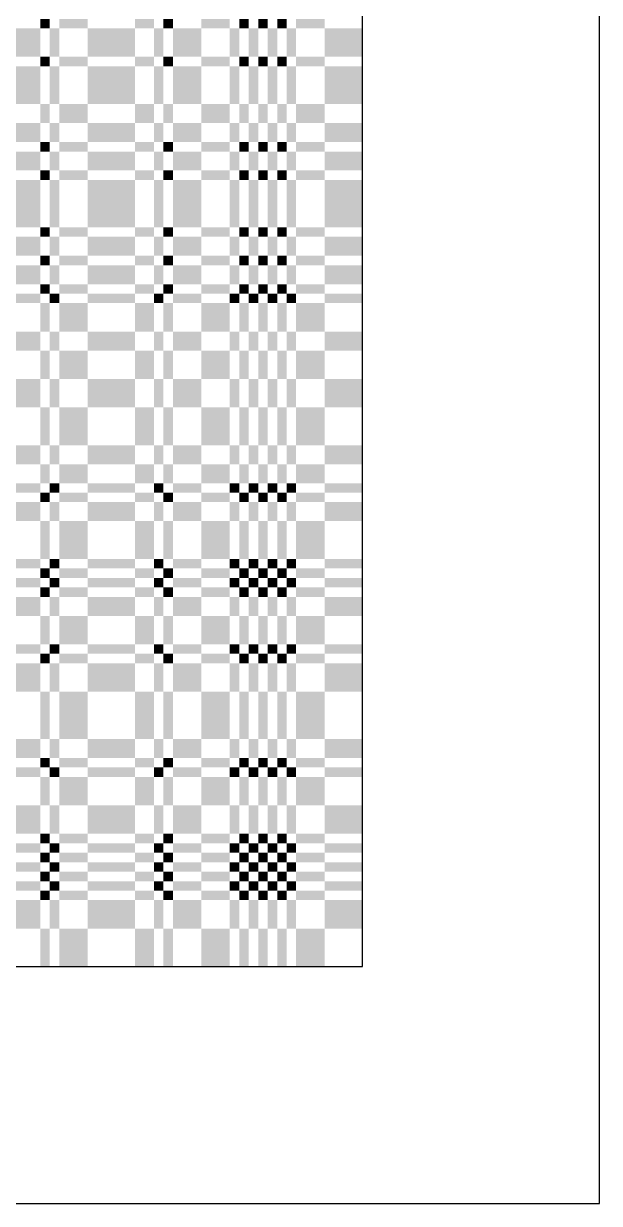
# Model space of a CAD drawing. Extents: x 0 to 200, y 0 to 200.
# Drawn here: x 151.4 to 200, y 0 to 99.6 of the extents above; entities that cross this region are included whole.
import ezdxf

# ---------------------------------------------------------------- set-up
doc = ezdxf.new("R2010")
doc.units = 0

msp = doc.modelspace()

# ---------------------------------------------------------------- linework, layer by layer
at = {"layer": 'CHROME'}
for points in [[(152.8, 99.2), (153.6, 99.2), (152.8, 100), (153.6, 100)], [(154.4, 99.2), (156.8, 99.2), (154.4, 100), (156.8, 100)], [(160.8, 99.2), (162.4, 99.2), (160.8, 100), (162.4, 100)], [(163.2, 99.2), (164, 99.2), (163.2, 100), (164, 100)], [(166.4, 99.2), (168.8, 99.2), (166.4, 100), (168.8, 100)], [(169.6, 99.2), (170.4, 99.2), (169.6, 100), (170.4, 100)], [(171.2, 99.2), (172, 99.2), (171.2, 100), (172, 100)], [(172.8, 99.2), (173.6, 99.2), (172.8, 100), (173.6, 100)], [(174.4, 99.2), (176.8, 99.2), (174.4, 100), (176.8, 100)], [(150.4, 96.8), (152.8, 96.8), (150.4, 99.2), (152.8, 99.2)], [(153.6, 96.8), (154.4, 96.8), (153.6, 99.2), (154.4, 99.2)], [(156.8, 96.8), (160.8, 96.8), (156.8, 99.2), (160.8, 99.2)], [(162.4, 96.8), (163.2, 96.8), (162.4, 99.2), (163.2, 99.2)], [(164, 96.8), (166.4, 96.8), (164, 99.2), (166.4, 99.2)], [(168.8, 96.8), (169.6, 96.8), (168.8, 99.2), (169.6, 99.2)], [(170.4, 96.8), (171.2, 96.8), (170.4, 99.2), (171.2, 99.2)], [(172, 96.8), (172.8, 96.8), (172, 99.2), (172.8, 99.2)], [(173.6, 96.8), (174.4, 96.8), (173.6, 99.2), (174.4, 99.2)], [(176.8, 96.8), (180, 96.8), (176.8, 99.2), (180, 99.2)], [(152.8, 96), (153.6, 96), (152.8, 96.8), (153.6, 96.8)], [(154.4, 96), (156.8, 96), (154.4, 96.8), (156.8, 96.8)], [(160.8, 96), (162.4, 96), (160.8, 96.8), (162.4, 96.8)], [(163.2, 96), (164, 96), (163.2, 96.8), (164, 96.8)], [(166.4, 96), (168.8, 96), (166.4, 96.8), (168.8, 96.8)], [(169.6, 96), (170.4, 96), (169.6, 96.8), (170.4, 96.8)], [(171.2, 96), (172, 96), (171.2, 96.8), (172, 96.8)], [(172.8, 96), (173.6, 96), (172.8, 96.8), (173.6, 96.8)], [(174.4, 96), (176.8, 96), (174.4, 96.8), (176.8, 96.8)], [(150.4, 92.8), (152.8, 92.8), (150.4, 96), (152.8, 96)], [(153.6, 92.8), (154.4, 92.8), (153.6, 96), (154.4, 96)], [(156.8, 92.8), (160.8, 92.8), (156.8, 96), (160.8, 96)], [(162.4, 92.8), (163.2, 92.8), (162.4, 96), (163.2, 96)], [(164, 92.8), (166.4, 92.8), (164, 96), (166.4, 96)], [(168.8, 92.8), (169.6, 92.8), (168.8, 96), (169.6, 96)], [(170.4, 92.8), (171.2, 92.8), (170.4, 96), (171.2, 96)], [(172, 92.8), (172.8, 92.8), (172, 96), (172.8, 96)], [(173.6, 92.8), (174.4, 92.8), (173.6, 96), (174.4, 96)], [(176.8, 92.8), (180, 92.8), (176.8, 96), (180, 96)], [(152.8, 91.2), (153.6, 91.2), (152.8, 92.8), (153.6, 92.8)], [(154.4, 91.2), (156.8, 91.2), (154.4, 92.8), (156.8, 92.8)], [(160.8, 91.2), (162.4, 91.2), (160.8, 92.8), (162.4, 92.8)], [(163.2, 91.2), (164, 91.2), (163.2, 92.8), (164, 92.8)], [(166.4, 91.2), (168.8, 91.2), (166.4, 92.8), (168.8, 92.8)], [(169.6, 91.2), (170.4, 91.2), (169.6, 92.8), (170.4, 92.8)], [(171.2, 91.2), (172, 91.2), (171.2, 92.8), (172, 92.8)], [(172.8, 91.2), (173.6, 91.2), (172.8, 92.8), (173.6, 92.8)], [(174.4, 91.2), (176.8, 91.2), (174.4, 92.8), (176.8, 92.8)], [(150.4, 89.6), (152.8, 89.6), (150.4, 91.2), (152.8, 91.2)], [(153.6, 89.6), (154.4, 89.6), (153.6, 91.2), (154.4, 91.2)], [(156.8, 89.6), (160.8, 89.6), (156.8, 91.2), (160.8, 91.2)], [(162.4, 89.6), (163.2, 89.6), (162.4, 91.2), (163.2, 91.2)], [(164, 89.6), (166.4, 89.6), (164, 91.2), (166.4, 91.2)], [(168.8, 89.6), (169.6, 89.6), (168.8, 91.2), (169.6, 91.2)], [(170.4, 89.6), (171.2, 89.6), (170.4, 91.2), (171.2, 91.2)], [(172, 89.6), (172.8, 89.6), (172, 91.2), (172.8, 91.2)], [(173.6, 89.6), (174.4, 89.6), (173.6, 91.2), (174.4, 91.2)], [(176.8, 89.6), (180, 89.6), (176.8, 91.2), (180, 91.2)], [(150.4, 87.2), (152.8, 87.2), (150.4, 88.8), (152.8, 88.8)], [(152.8, 88.8), (153.6, 88.8), (152.8, 89.6), (153.6, 89.6)], [(153.6, 87.2), (154.4, 87.2), (153.6, 88.8), (154.4, 88.8)], [(154.4, 88.8), (156.8, 88.8), (154.4, 89.6), (156.8, 89.6)], [(156.8, 87.2), (160.8, 87.2), (156.8, 88.8), (160.8, 88.8)], [(160.8, 88.8), (162.4, 88.8), (160.8, 89.6), (162.4, 89.6)], [(162.4, 87.2), (163.2, 87.2), (162.4, 88.8), (163.2, 88.8)], [(163.2, 88.8), (164, 88.8), (163.2, 89.6), (164, 89.6)], [(164, 87.2), (166.4, 87.2), (164, 88.8), (166.4, 88.8)], [(166.4, 88.8), (168.8, 88.8), (166.4, 89.6), (168.8, 89.6)], [(168.8, 87.2), (169.6, 87.2), (168.8, 88.8), (169.6, 88.8)], [(169.6, 88.8), (170.4, 88.8), (169.6, 89.6), (170.4, 89.6)], [(170.4, 87.2), (171.2, 87.2), (170.4, 88.8), (171.2, 88.8)], [(171.2, 88.8), (172, 88.8), (171.2, 89.6), (172, 89.6)], [(172, 87.2), (172.8, 87.2), (172, 88.8), (172.8, 88.8)], [(172.8, 88.8), (173.6, 88.8), (172.8, 89.6), (173.6, 89.6)], [(173.6, 87.2), (174.4, 87.2), (173.6, 88.8), (174.4, 88.8)], [(174.4, 88.8), (176.8, 88.8), (174.4, 89.6), (176.8, 89.6)], [(176.8, 87.2), (180, 87.2), (176.8, 88.8), (180, 88.8)], [(152.8, 86.4), (153.6, 86.4), (152.8, 87.2), (153.6, 87.2)], [(154.4, 86.4), (156.8, 86.4), (154.4, 87.2), (156.8, 87.2)], [(160.8, 86.4), (162.4, 86.4), (160.8, 87.2), (162.4, 87.2)], [(163.2, 86.4), (164, 86.4), (163.2, 87.2), (164, 87.2)], [(166.4, 86.4), (168.8, 86.4), (166.4, 87.2), (168.8, 87.2)], [(169.6, 86.4), (170.4, 86.4), (169.6, 87.2), (170.4, 87.2)], [(171.2, 86.4), (172, 86.4), (171.2, 87.2), (172, 87.2)], [(172.8, 86.4), (173.6, 86.4), (172.8, 87.2), (173.6, 87.2)], [(174.4, 86.4), (176.8, 86.4), (174.4, 87.2), (176.8, 87.2)], [(150.4, 82.4), (152.8, 82.4), (150.4, 86.4), (152.8, 86.4)], [(153.6, 82.4), (154.4, 82.4), (153.6, 86.4), (154.4, 86.4)], [(156.8, 82.4), (160.8, 82.4), (156.8, 86.4), (160.8, 86.4)], [(162.4, 82.4), (163.2, 82.4), (162.4, 86.4), (163.2, 86.4)], [(164, 82.4), (166.4, 82.4), (164, 86.4), (166.4, 86.4)], [(168.8, 82.4), (169.6, 82.4), (168.8, 86.4), (169.6, 86.4)], [(170.4, 82.4), (171.2, 82.4), (170.4, 86.4), (171.2, 86.4)], [(172, 82.4), (172.8, 82.4), (172, 86.4), (172.8, 86.4)], [(173.6, 82.4), (174.4, 82.4), (173.6, 86.4), (174.4, 86.4)], [(176.8, 82.4), (180, 82.4), (176.8, 86.4), (180, 86.4)], [(152.8, 81.6), (153.6, 81.6), (152.8, 82.4), (153.6, 82.4)], [(154.4, 81.6), (156.8, 81.6), (154.4, 82.4), (156.8, 82.4)], [(160.8, 81.6), (162.4, 81.6), (160.8, 82.4), (162.4, 82.4)], [(163.2, 81.6), (164, 81.6), (163.2, 82.4), (164, 82.4)], [(166.4, 81.6), (168.8, 81.6), (166.4, 82.4), (168.8, 82.4)], [(169.6, 81.6), (170.4, 81.6), (169.6, 82.4), (170.4, 82.4)], [(171.2, 81.6), (172, 81.6), (171.2, 82.4), (172, 82.4)], [(172.8, 81.6), (173.6, 81.6), (172.8, 82.4), (173.6, 82.4)], [(174.4, 81.6), (176.8, 81.6), (174.4, 82.4), (176.8, 82.4)], [(150.4, 80), (152.8, 80), (150.4, 81.6), (152.8, 81.6)], [(153.6, 80), (154.4, 80), (153.6, 81.6), (154.4, 81.6)], [(156.8, 80), (160.8, 80), (156.8, 81.6), (160.8, 81.6)], [(162.4, 80), (163.2, 80), (162.4, 81.6), (163.2, 81.6)], [(164, 80), (166.4, 80), (164, 81.6), (166.4, 81.6)], [(168.8, 80), (169.6, 80), (168.8, 81.6), (169.6, 81.6)], [(170.4, 80), (171.2, 80), (170.4, 81.6), (171.2, 81.6)], [(172, 80), (172.8, 80), (172, 81.6), (172.8, 81.6)], [(173.6, 80), (174.4, 80), (173.6, 81.6), (174.4, 81.6)], [(176.8, 80), (180, 80), (176.8, 81.6), (180, 81.6)], [(152.8, 79.2), (153.6, 79.2), (152.8, 80), (153.6, 80)], [(154.4, 79.2), (156.8, 79.2), (154.4, 80), (156.8, 80)], [(160.8, 79.2), (162.4, 79.2), (160.8, 80), (162.4, 80)], [(163.2, 79.2), (164, 79.2), (163.2, 80), (164, 80)], [(166.4, 79.2), (168.8, 79.2), (166.4, 80), (168.8, 80)], [(169.6, 79.2), (170.4, 79.2), (169.6, 80), (170.4, 80)], [(171.2, 79.2), (172, 79.2), (171.2, 80), (172, 80)], [(172.8, 79.2), (173.6, 79.2), (172.8, 80), (173.6, 80)], [(174.4, 79.2), (176.8, 79.2), (174.4, 80), (176.8, 80)], [(150.4, 77.6), (152.8, 77.6), (150.4, 79.2), (152.8, 79.2)], [(153.6, 77.6), (154.4, 77.6), (153.6, 79.2), (154.4, 79.2)], [(156.8, 77.6), (160.8, 77.6), (156.8, 79.2), (160.8, 79.2)], [(162.4, 77.6), (163.2, 77.6), (162.4, 79.2), (163.2, 79.2)], [(164, 77.6), (166.4, 77.6), (164, 79.2), (166.4, 79.2)], [(168.8, 77.6), (169.6, 77.6), (168.8, 79.2), (169.6, 79.2)], [(170.4, 77.6), (171.2, 77.6), (170.4, 79.2), (171.2, 79.2)], [(172, 77.6), (172.8, 77.6), (172, 79.2), (172.8, 79.2)], [(173.6, 77.6), (174.4, 77.6), (173.6, 79.2), (174.4, 79.2)], [(176.8, 77.6), (180, 77.6), (176.8, 79.2), (180, 79.2)], [(150.4, 76), (152.8, 76), (150.4, 76.8), (152.8, 76.8)], [(152.8, 76.8), (153.6, 76.8), (152.8, 77.6), (153.6, 77.6)], [(153.6, 76), (154.4, 76), (153.6, 76.8), (154.4, 76.8)], [(154.4, 76.8), (156.8, 76.8), (154.4, 77.6), (156.8, 77.6)], [(156.8, 76), (160.8, 76), (156.8, 76.8), (160.8, 76.8)], [(160.8, 76.8), (162.4, 76.8), (160.8, 77.6), (162.4, 77.6)], [(162.4, 76), (163.2, 76), (162.4, 76.8), (163.2, 76.8)], [(163.2, 76.8), (164, 76.8), (163.2, 77.6), (164, 77.6)], [(164, 76), (166.4, 76), (164, 76.8), (166.4, 76.8)], [(166.4, 76.8), (168.8, 76.8), (166.4, 77.6), (168.8, 77.6)], [(168.8, 76), (169.6, 76), (168.8, 76.8), (169.6, 76.8)], [(169.6, 76.8), (170.4, 76.8), (169.6, 77.6), (170.4, 77.6)], [(170.4, 76), (171.2, 76), (170.4, 76.8), (171.2, 76.8)], [(171.2, 76.8), (172, 76.8), (171.2, 77.6), (172, 77.6)], [(172, 76), (172.8, 76), (172, 76.8), (172.8, 76.8)], [(172.8, 76.8), (173.6, 76.8), (172.8, 77.6), (173.6, 77.6)], [(173.6, 76), (174.4, 76), (173.6, 76.8), (174.4, 76.8)], [(174.4, 76.8), (176.8, 76.8), (174.4, 77.6), (176.8, 77.6)], [(176.8, 76), (180, 76), (176.8, 76.8), (180, 76.8)], [(152.8, 73.6), (153.6, 73.6), (152.8, 76), (153.6, 76)], [(154.4, 73.6), (156.8, 73.6), (154.4, 76), (156.8, 76)], [(160.8, 73.6), (162.4, 73.6), (160.8, 76), (162.4, 76)], [(163.2, 73.6), (164, 73.6), (163.2, 76), (164, 76)], [(166.4, 73.6), (168.8, 73.6), (166.4, 76), (168.8, 76)], [(169.6, 73.6), (170.4, 73.6), (169.6, 76), (170.4, 76)], [(171.2, 73.6), (172, 73.6), (171.2, 76), (172, 76)], [(172.8, 73.6), (173.6, 73.6), (172.8, 76), (173.6, 76)], [(174.4, 73.6), (176.8, 73.6), (174.4, 76), (176.8, 76)], [(150.4, 72), (152.8, 72), (150.4, 73.6), (152.8, 73.6)], [(153.6, 72), (154.4, 72), (153.6, 73.6), (154.4, 73.6)], [(156.8, 72), (160.8, 72), (156.8, 73.6), (160.8, 73.6)], [(162.4, 72), (163.2, 72), (162.4, 73.6), (163.2, 73.6)], [(164, 72), (166.4, 72), (164, 73.6), (166.4, 73.6)], [(168.8, 72), (169.6, 72), (168.8, 73.6), (169.6, 73.6)], [(170.4, 72), (171.2, 72), (170.4, 73.6), (171.2, 73.6)], [(172, 72), (172.8, 72), (172, 73.6), (172.8, 73.6)], [(173.6, 72), (174.4, 72), (173.6, 73.6), (174.4, 73.6)], [(176.8, 72), (180, 72), (176.8, 73.6), (180, 73.6)], [(152.8, 69.6), (153.6, 69.6), (152.8, 72), (153.6, 72)], [(154.4, 69.6), (156.8, 69.6), (154.4, 72), (156.8, 72)], [(160.8, 69.6), (162.4, 69.6), (160.8, 72), (162.4, 72)], [(163.2, 69.6), (164, 69.6), (163.2, 72), (164, 72)], [(166.4, 69.6), (168.8, 69.6), (166.4, 72), (168.8, 72)], [(169.6, 69.6), (170.4, 69.6), (169.6, 72), (170.4, 72)], [(171.2, 69.6), (172, 69.6), (171.2, 72), (172, 72)], [(172.8, 69.6), (173.6, 69.6), (172.8, 72), (173.6, 72)], [(174.4, 69.6), (176.8, 69.6), (174.4, 72), (176.8, 72)], [(150.4, 67.2), (152.8, 67.2), (150.4, 69.6), (152.8, 69.6)], [(153.6, 67.2), (154.4, 67.2), (153.6, 69.6), (154.4, 69.6)], [(156.8, 67.2), (160.8, 67.2), (156.8, 69.6), (160.8, 69.6)], [(162.4, 67.2), (163.2, 67.2), (162.4, 69.6), (163.2, 69.6)], [(164, 67.2), (166.4, 67.2), (164, 69.6), (166.4, 69.6)], [(168.8, 67.2), (169.6, 67.2), (168.8, 69.6), (169.6, 69.6)], [(170.4, 67.2), (171.2, 67.2), (170.4, 69.6), (171.2, 69.6)], [(172, 67.2), (172.8, 67.2), (172, 69.6), (172.8, 69.6)], [(173.6, 67.2), (174.4, 67.2), (173.6, 69.6), (174.4, 69.6)], [(176.8, 67.2), (180, 67.2), (176.8, 69.6), (180, 69.6)], [(152.8, 64), (153.6, 64), (152.8, 67.2), (153.6, 67.2)], [(154.4, 64), (156.8, 64), (154.4, 67.2), (156.8, 67.2)], [(160.8, 64), (162.4, 64), (160.8, 67.2), (162.4, 67.2)], [(163.2, 64), (164, 64), (163.2, 67.2), (164, 67.2)], [(166.4, 64), (168.8, 64), (166.4, 67.2), (168.8, 67.2)], [(169.6, 64), (170.4, 64), (169.6, 67.2), (170.4, 67.2)], [(171.2, 64), (172, 64), (171.2, 67.2), (172, 67.2)], [(172.8, 64), (173.6, 64), (172.8, 67.2), (173.6, 67.2)], [(174.4, 64), (176.8, 64), (174.4, 67.2), (176.8, 67.2)], [(150.4, 62.4), (152.8, 62.4), (150.4, 64), (152.8, 64)], [(153.6, 62.4), (154.4, 62.4), (153.6, 64), (154.4, 64)], [(156.8, 62.4), (160.8, 62.4), (156.8, 64), (160.8, 64)], [(162.4, 62.4), (163.2, 62.4), (162.4, 64), (163.2, 64)], [(164, 62.4), (166.4, 62.4), (164, 64), (166.4, 64)], [(168.8, 62.4), (169.6, 62.4), (168.8, 64), (169.6, 64)], [(170.4, 62.4), (171.2, 62.4), (170.4, 64), (171.2, 64)], [(172, 62.4), (172.8, 62.4), (172, 64), (172.8, 64)], [(173.6, 62.4), (174.4, 62.4), (173.6, 64), (174.4, 64)], [(176.8, 62.4), (180, 62.4), (176.8, 64), (180, 64)], [(152.8, 60.8), (153.6, 60.8), (152.8, 62.4), (153.6, 62.4)], [(154.4, 60.8), (156.8, 60.8), (154.4, 62.4), (156.8, 62.4)], [(160.8, 60.8), (162.4, 60.8), (160.8, 62.4), (162.4, 62.4)], [(163.2, 60.8), (164, 60.8), (163.2, 62.4), (164, 62.4)], [(166.4, 60.8), (168.8, 60.8), (166.4, 62.4), (168.8, 62.4)], [(169.6, 60.8), (170.4, 60.8), (169.6, 62.4), (170.4, 62.4)], [(171.2, 60.8), (172, 60.8), (171.2, 62.4), (172, 62.4)], [(172.8, 60.8), (173.6, 60.8), (172.8, 62.4), (173.6, 62.4)], [(174.4, 60.8), (176.8, 60.8), (174.4, 62.4), (176.8, 62.4)], [(150.4, 60), (152.8, 60), (150.4, 60.8), (152.8, 60.8)], [(153.6, 60), (154.4, 60), (153.6, 60.8), (154.4, 60.8)], [(156.8, 60), (160.8, 60), (156.8, 60.8), (160.8, 60.8)], [(162.4, 60), (163.2, 60), (162.4, 60.8), (163.2, 60.8)], [(164, 60), (166.4, 60), (164, 60.8), (166.4, 60.8)], [(168.8, 60), (169.6, 60), (168.8, 60.8), (169.6, 60.8)], [(170.4, 60), (171.2, 60), (170.4, 60.8), (171.2, 60.8)], [(172, 60), (172.8, 60), (172, 60.8), (172.8, 60.8)], [(173.6, 60), (174.4, 60), (173.6, 60.8), (174.4, 60.8)], [(176.8, 60), (180, 60), (176.8, 60.8), (180, 60.8)], [(152.8, 59.2), (153.6, 59.2), (152.8, 60), (153.6, 60)], [(154.4, 59.2), (156.8, 59.2), (154.4, 60), (156.8, 60)], [(160.8, 59.2), (162.4, 59.2), (160.8, 60), (162.4, 60)], [(163.2, 59.2), (164, 59.2), (163.2, 60), (164, 60)], [(166.4, 59.2), (168.8, 59.2), (166.4, 60), (168.8, 60)], [(169.6, 59.2), (170.4, 59.2), (169.6, 60), (170.4, 60)], [(171.2, 59.2), (172, 59.2), (171.2, 60), (172, 60)], [(172.8, 59.2), (173.6, 59.2), (172.8, 60), (173.6, 60)], [(174.4, 59.2), (176.8, 59.2), (174.4, 60), (176.8, 60)], [(150.4, 57.6), (152.8, 57.6), (150.4, 59.2), (152.8, 59.2)], [(153.6, 57.6), (154.4, 57.6), (153.6, 59.2), (154.4, 59.2)], [(156.8, 57.6), (160.8, 57.6), (156.8, 59.2), (160.8, 59.2)], [(162.4, 57.6), (163.2, 57.6), (162.4, 59.2), (163.2, 59.2)], [(164, 57.6), (166.4, 57.6), (164, 59.2), (166.4, 59.2)], [(168.8, 57.6), (169.6, 57.6), (168.8, 59.2), (169.6, 59.2)], [(170.4, 57.6), (171.2, 57.6), (170.4, 59.2), (171.2, 59.2)], [(172, 57.6), (172.8, 57.6), (172, 59.2), (172.8, 59.2)], [(173.6, 57.6), (174.4, 57.6), (173.6, 59.2), (174.4, 59.2)], [(176.8, 57.6), (180, 57.6), (176.8, 59.2), (180, 59.2)], [(152.8, 54.4), (153.6, 54.4), (152.8, 57.6), (153.6, 57.6)], [(154.4, 54.4), (156.8, 54.4), (154.4, 57.6), (156.8, 57.6)], [(160.8, 54.4), (162.4, 54.4), (160.8, 57.6), (162.4, 57.6)], [(163.2, 54.4), (164, 54.4), (163.2, 57.6), (164, 57.6)], [(166.4, 54.4), (168.8, 54.4), (166.4, 57.6), (168.8, 57.6)], [(169.6, 54.4), (170.4, 54.4), (169.6, 57.6), (170.4, 57.6)], [(171.2, 54.4), (172, 54.4), (171.2, 57.6), (172, 57.6)], [(172.8, 54.4), (173.6, 54.4), (172.8, 57.6), (173.6, 57.6)], [(174.4, 54.4), (176.8, 54.4), (174.4, 57.6), (176.8, 57.6)], [(150.4, 53.6), (152.8, 53.6), (150.4, 54.4), (152.8, 54.4)], [(153.6, 53.6), (154.4, 53.6), (153.6, 54.4), (154.4, 54.4)], [(156.8, 53.6), (160.8, 53.6), (156.8, 54.4), (160.8, 54.4)], [(162.4, 53.6), (163.2, 53.6), (162.4, 54.4), (163.2, 54.4)], [(164, 53.6), (166.4, 53.6), (164, 54.4), (166.4, 54.4)], [(168.8, 53.6), (169.6, 53.6), (168.8, 54.4), (169.6, 54.4)], [(170.4, 53.6), (171.2, 53.6), (170.4, 54.4), (171.2, 54.4)], [(172, 53.6), (172.8, 53.6), (172, 54.4), (172.8, 54.4)], [(173.6, 53.6), (174.4, 53.6), (173.6, 54.4), (174.4, 54.4)], [(176.8, 53.6), (180, 53.6), (176.8, 54.4), (180, 54.4)], [(150.4, 52), (152.8, 52), (150.4, 52.8), (152.8, 52.8)], [(152.8, 52.8), (153.6, 52.8), (152.8, 53.6), (153.6, 53.6)], [(153.6, 52), (154.4, 52), (153.6, 52.8), (154.4, 52.8)], [(154.4, 52.8), (156.8, 52.8), (154.4, 53.6), (156.8, 53.6)], [(156.8, 52), (160.8, 52), (156.8, 52.8), (160.8, 52.8)], [(160.8, 52.8), (162.4, 52.8), (160.8, 53.6), (162.4, 53.6)], [(162.4, 52), (163.2, 52), (162.4, 52.8), (163.2, 52.8)], [(163.2, 52.8), (164, 52.8), (163.2, 53.6), (164, 53.6)], [(164, 52), (166.4, 52), (164, 52.8), (166.4, 52.8)], [(166.4, 52.8), (168.8, 52.8), (166.4, 53.6), (168.8, 53.6)], [(168.8, 52), (169.6, 52), (168.8, 52.8), (169.6, 52.8)], [(169.6, 52.8), (170.4, 52.8), (169.6, 53.6), (170.4, 53.6)], [(170.4, 52), (171.2, 52), (170.4, 52.8), (171.2, 52.8)], [(171.2, 52.8), (172, 52.8), (171.2, 53.6), (172, 53.6)], [(172, 52), (172.8, 52), (172, 52.8), (172.8, 52.8)], [(172.8, 52.8), (173.6, 52.8), (172.8, 53.6), (173.6, 53.6)], [(173.6, 52), (174.4, 52), (173.6, 52.8), (174.4, 52.8)], [(174.4, 52.8), (176.8, 52.8), (174.4, 53.6), (176.8, 53.6)], [(176.8, 52), (180, 52), (176.8, 52.8), (180, 52.8)], [(152.8, 51.2), (153.6, 51.2), (152.8, 52), (153.6, 52)], [(154.4, 51.2), (156.8, 51.2), (154.4, 52), (156.8, 52)], [(160.8, 51.2), (162.4, 51.2), (160.8, 52), (162.4, 52)], [(163.2, 51.2), (164, 51.2), (163.2, 52), (164, 52)], [(166.4, 51.2), (168.8, 51.2), (166.4, 52), (168.8, 52)], [(169.6, 51.2), (170.4, 51.2), (169.6, 52), (170.4, 52)], [(171.2, 51.2), (172, 51.2), (171.2, 52), (172, 52)], [(172.8, 51.2), (173.6, 51.2), (172.8, 52), (173.6, 52)], [(174.4, 51.2), (176.8, 51.2), (174.4, 52), (176.8, 52)], [(150.4, 49.6), (152.8, 49.6), (150.4, 51.2), (152.8, 51.2)], [(153.6, 49.6), (154.4, 49.6), (153.6, 51.2), (154.4, 51.2)], [(156.8, 49.6), (160.8, 49.6), (156.8, 51.2), (160.8, 51.2)], [(162.4, 49.6), (163.2, 49.6), (162.4, 51.2), (163.2, 51.2)], [(164, 49.6), (166.4, 49.6), (164, 51.2), (166.4, 51.2)], [(168.8, 49.6), (169.6, 49.6), (168.8, 51.2), (169.6, 51.2)], [(170.4, 49.6), (171.2, 49.6), (170.4, 51.2), (171.2, 51.2)], [(172, 49.6), (172.8, 49.6), (172, 51.2), (172.8, 51.2)], [(173.6, 49.6), (174.4, 49.6), (173.6, 51.2), (174.4, 51.2)], [(176.8, 49.6), (180, 49.6), (176.8, 51.2), (180, 51.2)], [(152.8, 47.2), (153.6, 47.2), (152.8, 49.6), (153.6, 49.6)], [(154.4, 47.2), (156.8, 47.2), (154.4, 49.6), (156.8, 49.6)], [(160.8, 47.2), (162.4, 47.2), (160.8, 49.6), (162.4, 49.6)], [(163.2, 47.2), (164, 47.2), (163.2, 49.6), (164, 49.6)], [(166.4, 47.2), (168.8, 47.2), (166.4, 49.6), (168.8, 49.6)], [(169.6, 47.2), (170.4, 47.2), (169.6, 49.6), (170.4, 49.6)], [(171.2, 47.2), (172, 47.2), (171.2, 49.6), (172, 49.6)], [(172.8, 47.2), (173.6, 47.2), (172.8, 49.6), (173.6, 49.6)], [(174.4, 47.2), (176.8, 47.2), (174.4, 49.6), (176.8, 49.6)], [(150.4, 46.4), (152.8, 46.4), (150.4, 47.2), (152.8, 47.2)], [(153.6, 46.4), (154.4, 46.4), (153.6, 47.2), (154.4, 47.2)], [(156.8, 46.4), (160.8, 46.4), (156.8, 47.2), (160.8, 47.2)], [(162.4, 46.4), (163.2, 46.4), (162.4, 47.2), (163.2, 47.2)], [(164, 46.4), (166.4, 46.4), (164, 47.2), (166.4, 47.2)], [(168.8, 46.4), (169.6, 46.4), (168.8, 47.2), (169.6, 47.2)], [(170.4, 46.4), (171.2, 46.4), (170.4, 47.2), (171.2, 47.2)], [(172, 46.4), (172.8, 46.4), (172, 47.2), (172.8, 47.2)], [(173.6, 46.4), (174.4, 46.4), (173.6, 47.2), (174.4, 47.2)], [(176.8, 46.4), (180, 46.4), (176.8, 47.2), (180, 47.2)], [(152.8, 45.6), (153.6, 45.6), (152.8, 46.4), (153.6, 46.4)], [(154.4, 45.6), (156.8, 45.6), (154.4, 46.4), (156.8, 46.4)], [(160.8, 45.6), (162.4, 45.6), (160.8, 46.4), (162.4, 46.4)], [(163.2, 45.6), (164, 45.6), (163.2, 46.4), (164, 46.4)], [(166.4, 45.6), (168.8, 45.6), (166.4, 46.4), (168.8, 46.4)], [(169.6, 45.6), (170.4, 45.6), (169.6, 46.4), (170.4, 46.4)], [(171.2, 45.6), (172, 45.6), (171.2, 46.4), (172, 46.4)], [(172.8, 45.6), (173.6, 45.6), (172.8, 46.4), (173.6, 46.4)], [(174.4, 45.6), (176.8, 45.6), (174.4, 46.4), (176.8, 46.4)], [(150.4, 43.2), (152.8, 43.2), (150.4, 45.6), (152.8, 45.6)], [(153.6, 43.2), (154.4, 43.2), (153.6, 45.6), (154.4, 45.6)], [(156.8, 43.2), (160.8, 43.2), (156.8, 45.6), (160.8, 45.6)], [(162.4, 43.2), (163.2, 43.2), (162.4, 45.6), (163.2, 45.6)], [(164, 43.2), (166.4, 43.2), (164, 45.6), (166.4, 45.6)], [(168.8, 43.2), (169.6, 43.2), (168.8, 45.6), (169.6, 45.6)], [(170.4, 43.2), (171.2, 43.2), (170.4, 45.6), (171.2, 45.6)], [(172, 43.2), (172.8, 43.2), (172, 45.6), (172.8, 45.6)], [(173.6, 43.2), (174.4, 43.2), (173.6, 45.6), (174.4, 45.6)], [(176.8, 43.2), (180, 43.2), (176.8, 45.6), (180, 45.6)], [(152.8, 39.2), (153.6, 39.2), (152.8, 43.2), (153.6, 43.2)], [(154.4, 39.2), (156.8, 39.2), (154.4, 43.2), (156.8, 43.2)], [(160.8, 39.2), (162.4, 39.2), (160.8, 43.2), (162.4, 43.2)], [(163.2, 39.2), (164, 39.2), (163.2, 43.2), (164, 43.2)], [(166.4, 39.2), (168.8, 39.2), (166.4, 43.2), (168.8, 43.2)], [(169.6, 39.2), (170.4, 39.2), (169.6, 43.2), (170.4, 43.2)], [(171.2, 39.2), (172, 39.2), (171.2, 43.2), (172, 43.2)], [(172.8, 39.2), (173.6, 39.2), (172.8, 43.2), (173.6, 43.2)], [(174.4, 39.2), (176.8, 39.2), (174.4, 43.2), (176.8, 43.2)], [(150.4, 37.6), (152.8, 37.6), (150.4, 39.2), (152.8, 39.2)], [(153.6, 37.6), (154.4, 37.6), (153.6, 39.2), (154.4, 39.2)], [(156.8, 37.6), (160.8, 37.6), (156.8, 39.2), (160.8, 39.2)], [(162.4, 37.6), (163.2, 37.6), (162.4, 39.2), (163.2, 39.2)], [(164, 37.6), (166.4, 37.6), (164, 39.2), (166.4, 39.2)], [(168.8, 37.6), (169.6, 37.6), (168.8, 39.2), (169.6, 39.2)], [(170.4, 37.6), (171.2, 37.6), (170.4, 39.2), (171.2, 39.2)], [(172, 37.6), (172.8, 37.6), (172, 39.2), (172.8, 39.2)], [(173.6, 37.6), (174.4, 37.6), (173.6, 39.2), (174.4, 39.2)], [(176.8, 37.6), (180, 37.6), (176.8, 39.2), (180, 39.2)], [(152.8, 36.8), (153.6, 36.8), (152.8, 37.6), (153.6, 37.6)], [(154.4, 36.8), (156.8, 36.8), (154.4, 37.6), (156.8, 37.6)], [(160.8, 36.8), (162.4, 36.8), (160.8, 37.6), (162.4, 37.6)], [(163.2, 36.8), (164, 36.8), (163.2, 37.6), (164, 37.6)], [(166.4, 36.8), (168.8, 36.8), (166.4, 37.6), (168.8, 37.6)], [(169.6, 36.8), (170.4, 36.8), (169.6, 37.6), (170.4, 37.6)], [(171.2, 36.8), (172, 36.8), (171.2, 37.6), (172, 37.6)], [(172.8, 36.8), (173.6, 36.8), (172.8, 37.6), (173.6, 37.6)], [(174.4, 36.8), (176.8, 36.8), (174.4, 37.6), (176.8, 37.6)], [(150.4, 36), (152.8, 36), (150.4, 36.8), (152.8, 36.8)], [(152.8, 33.6), (153.6, 33.6), (152.8, 36), (153.6, 36)], [(153.6, 36), (154.4, 36), (153.6, 36.8), (154.4, 36.8)], [(154.4, 33.6), (156.8, 33.6), (154.4, 36), (156.8, 36)], [(156.8, 36), (160.8, 36), (156.8, 36.8), (160.8, 36.8)], [(160.8, 33.6), (162.4, 33.6), (160.8, 36), (162.4, 36)], [(162.4, 36), (163.2, 36), (162.4, 36.8), (163.2, 36.8)], [(163.2, 33.6), (164, 33.6), (163.2, 36), (164, 36)], [(164, 36), (166.4, 36), (164, 36.8), (166.4, 36.8)], [(166.4, 33.6), (168.8, 33.6), (166.4, 36), (168.8, 36)], [(168.8, 36), (169.6, 36), (168.8, 36.8), (169.6, 36.8)], [(169.6, 33.6), (170.4, 33.6), (169.6, 36), (170.4, 36)], [(170.4, 36), (171.2, 36), (170.4, 36.8), (171.2, 36.8)], [(171.2, 33.6), (172, 33.6), (171.2, 36), (172, 36)], [(172, 36), (172.8, 36), (172, 36.8), (172.8, 36.8)], [(172.8, 33.6), (173.6, 33.6), (172.8, 36), (173.6, 36)], [(173.6, 36), (174.4, 36), (173.6, 36.8), (174.4, 36.8)], [(174.4, 33.6), (176.8, 33.6), (174.4, 36), (176.8, 36)], [(176.8, 36), (180, 36), (176.8, 36.8), (180, 36.8)], [(150.4, 31.2), (152.8, 31.2), (150.4, 33.6), (152.8, 33.6)], [(153.6, 31.2), (154.4, 31.2), (153.6, 33.6), (154.4, 33.6)], [(156.8, 31.2), (160.8, 31.2), (156.8, 33.6), (160.8, 33.6)], [(162.4, 31.2), (163.2, 31.2), (162.4, 33.6), (163.2, 33.6)], [(164, 31.2), (166.4, 31.2), (164, 33.6), (166.4, 33.6)], [(168.8, 31.2), (169.6, 31.2), (168.8, 33.6), (169.6, 33.6)], [(170.4, 31.2), (171.2, 31.2), (170.4, 33.6), (171.2, 33.6)], [(172, 31.2), (172.8, 31.2), (172, 33.6), (172.8, 33.6)], [(173.6, 31.2), (174.4, 31.2), (173.6, 33.6), (174.4, 33.6)], [(176.8, 31.2), (180, 31.2), (176.8, 33.6), (180, 33.6)], [(152.8, 30.4), (153.6, 30.4), (152.8, 31.2), (153.6, 31.2)], [(154.4, 30.4), (156.8, 30.4), (154.4, 31.2), (156.8, 31.2)], [(160.8, 30.4), (162.4, 30.4), (160.8, 31.2), (162.4, 31.2)], [(163.2, 30.4), (164, 30.4), (163.2, 31.2), (164, 31.2)], [(166.4, 30.4), (168.8, 30.4), (166.4, 31.2), (168.8, 31.2)], [(169.6, 30.4), (170.4, 30.4), (169.6, 31.2), (170.4, 31.2)], [(171.2, 30.4), (172, 30.4), (171.2, 31.2), (172, 31.2)], [(172.8, 30.4), (173.6, 30.4), (172.8, 31.2), (173.6, 31.2)], [(174.4, 30.4), (176.8, 30.4), (174.4, 31.2), (176.8, 31.2)], [(150.4, 29.6), (152.8, 29.6), (150.4, 30.4), (152.8, 30.4)], [(153.6, 29.6), (154.4, 29.6), (153.6, 30.4), (154.4, 30.4)], [(156.8, 29.6), (160.8, 29.6), (156.8, 30.4), (160.8, 30.4)], [(162.4, 29.6), (163.2, 29.6), (162.4, 30.4), (163.2, 30.4)], [(164, 29.6), (166.4, 29.6), (164, 30.4), (166.4, 30.4)], [(168.8, 29.6), (169.6, 29.6), (168.8, 30.4), (169.6, 30.4)], [(170.4, 29.6), (171.2, 29.6), (170.4, 30.4), (171.2, 30.4)], [(172, 29.6), (172.8, 29.6), (172, 30.4), (172.8, 30.4)], [(173.6, 29.6), (174.4, 29.6), (173.6, 30.4), (174.4, 30.4)], [(176.8, 29.6), (180, 29.6), (176.8, 30.4), (180, 30.4)], [(152.8, 28.8), (153.6, 28.8), (152.8, 29.6), (153.6, 29.6)], [(154.4, 28.8), (156.8, 28.8), (154.4, 29.6), (156.8, 29.6)], [(160.8, 28.8), (162.4, 28.8), (160.8, 29.6), (162.4, 29.6)], [(163.2, 28.8), (164, 28.8), (163.2, 29.6), (164, 29.6)], [(166.4, 28.8), (168.8, 28.8), (166.4, 29.6), (168.8, 29.6)], [(169.6, 28.8), (170.4, 28.8), (169.6, 29.6), (170.4, 29.6)], [(171.2, 28.8), (172, 28.8), (171.2, 29.6), (172, 29.6)], [(172.8, 28.8), (173.6, 28.8), (172.8, 29.6), (173.6, 29.6)], [(174.4, 28.8), (176.8, 28.8), (174.4, 29.6), (176.8, 29.6)], [(150.4, 28), (152.8, 28), (150.4, 28.8), (152.8, 28.8)], [(152.8, 27.2), (153.6, 27.2), (152.8, 28), (153.6, 28)], [(153.6, 28), (154.4, 28), (153.6, 28.8), (154.4, 28.8)], [(154.4, 27.2), (156.8, 27.2), (154.4, 28), (156.8, 28)], [(156.8, 28), (160.8, 28), (156.8, 28.8), (160.8, 28.8)], [(160.8, 27.2), (162.4, 27.2), (160.8, 28), (162.4, 28)], [(162.4, 28), (163.2, 28), (162.4, 28.8), (163.2, 28.8)], [(163.2, 27.2), (164, 27.2), (163.2, 28), (164, 28)], [(164, 28), (166.4, 28), (164, 28.8), (166.4, 28.8)], [(166.4, 27.2), (168.8, 27.2), (166.4, 28), (168.8, 28)], [(168.8, 28), (169.6, 28), (168.8, 28.8), (169.6, 28.8)], [(169.6, 27.2), (170.4, 27.2), (169.6, 28), (170.4, 28)], [(170.4, 28), (171.2, 28), (170.4, 28.8), (171.2, 28.8)], [(171.2, 27.2), (172, 27.2), (171.2, 28), (172, 28)], [(172, 28), (172.8, 28), (172, 28.8), (172.8, 28.8)], [(172.8, 27.2), (173.6, 27.2), (172.8, 28), (173.6, 28)], [(173.6, 28), (174.4, 28), (173.6, 28.8), (174.4, 28.8)], [(174.4, 27.2), (176.8, 27.2), (174.4, 28), (176.8, 28)], [(176.8, 28), (180, 28), (176.8, 28.8), (180, 28.8)], [(150.4, 26.4), (152.8, 26.4), (150.4, 27.2), (152.8, 27.2)], [(153.6, 26.4), (154.4, 26.4), (153.6, 27.2), (154.4, 27.2)], [(156.8, 26.4), (160.8, 26.4), (156.8, 27.2), (160.8, 27.2)], [(162.4, 26.4), (163.2, 26.4), (162.4, 27.2), (163.2, 27.2)], [(164, 26.4), (166.4, 26.4), (164, 27.2), (166.4, 27.2)], [(168.8, 26.4), (169.6, 26.4), (168.8, 27.2), (169.6, 27.2)], [(170.4, 26.4), (171.2, 26.4), (170.4, 27.2), (171.2, 27.2)], [(172, 26.4), (172.8, 26.4), (172, 27.2), (172.8, 27.2)], [(173.6, 26.4), (174.4, 26.4), (173.6, 27.2), (174.4, 27.2)], [(176.8, 26.4), (180, 26.4), (176.8, 27.2), (180, 27.2)], [(152.8, 25.6), (153.6, 25.6), (152.8, 26.4), (153.6, 26.4)], [(154.4, 25.6), (156.8, 25.6), (154.4, 26.4), (156.8, 26.4)], [(160.8, 25.6), (162.4, 25.6), (160.8, 26.4), (162.4, 26.4)], [(163.2, 25.6), (164, 25.6), (163.2, 26.4), (164, 26.4)], [(166.4, 25.6), (168.8, 25.6), (166.4, 26.4), (168.8, 26.4)], [(169.6, 25.6), (170.4, 25.6), (169.6, 26.4), (170.4, 26.4)], [(171.2, 25.6), (172, 25.6), (171.2, 26.4), (172, 26.4)], [(172.8, 25.6), (173.6, 25.6), (172.8, 26.4), (173.6, 26.4)], [(174.4, 25.6), (176.8, 25.6), (174.4, 26.4), (176.8, 26.4)], [(150.4, 23.2), (152.8, 23.2), (150.4, 25.6), (152.8, 25.6)], [(153.6, 23.2), (154.4, 23.2), (153.6, 25.6), (154.4, 25.6)], [(156.8, 23.2), (160.8, 23.2), (156.8, 25.6), (160.8, 25.6)], [(162.4, 23.2), (163.2, 23.2), (162.4, 25.6), (163.2, 25.6)], [(164, 23.2), (166.4, 23.2), (164, 25.6), (166.4, 25.6)], [(168.8, 23.2), (169.6, 23.2), (168.8, 25.6), (169.6, 25.6)], [(170.4, 23.2), (171.2, 23.2), (170.4, 25.6), (171.2, 25.6)], [(172, 23.2), (172.8, 23.2), (172, 25.6), (172.8, 25.6)], [(173.6, 23.2), (174.4, 23.2), (173.6, 25.6), (174.4, 25.6)], [(176.8, 23.2), (180, 23.2), (176.8, 25.6), (180, 25.6)], [(152.8, 20), (153.6, 20), (152.8, 23.2), (153.6, 23.2)], [(154.4, 20), (156.8, 20), (154.4, 23.2), (156.8, 23.2)], [(160.8, 20), (162.4, 20), (160.8, 23.2), (162.4, 23.2)], [(163.2, 20), (164, 20), (163.2, 23.2), (164, 23.2)], [(166.4, 20), (168.8, 20), (166.4, 23.2), (168.8, 23.2)], [(169.6, 20), (170.4, 20), (169.6, 23.2), (170.4, 23.2)], [(171.2, 20), (172, 20), (171.2, 23.2), (172, 23.2)], [(172.8, 20), (173.6, 20), (172.8, 23.2), (173.6, 23.2)], [(174.4, 20), (176.8, 20), (174.4, 23.2), (176.8, 23.2)]]:
    msp.add_solid(points, dxfattribs=at)
at = {"layer": 'OUTLINE'}
for p, q in [((200, 0), (200, 200)), ((180, 20), (180, 180)), ((20, 20), (180, 20)), ((0, 0), (200, 0))]:
    msp.add_line(p, q, dxfattribs=at)

doc.saveas('drawing.dxf')
